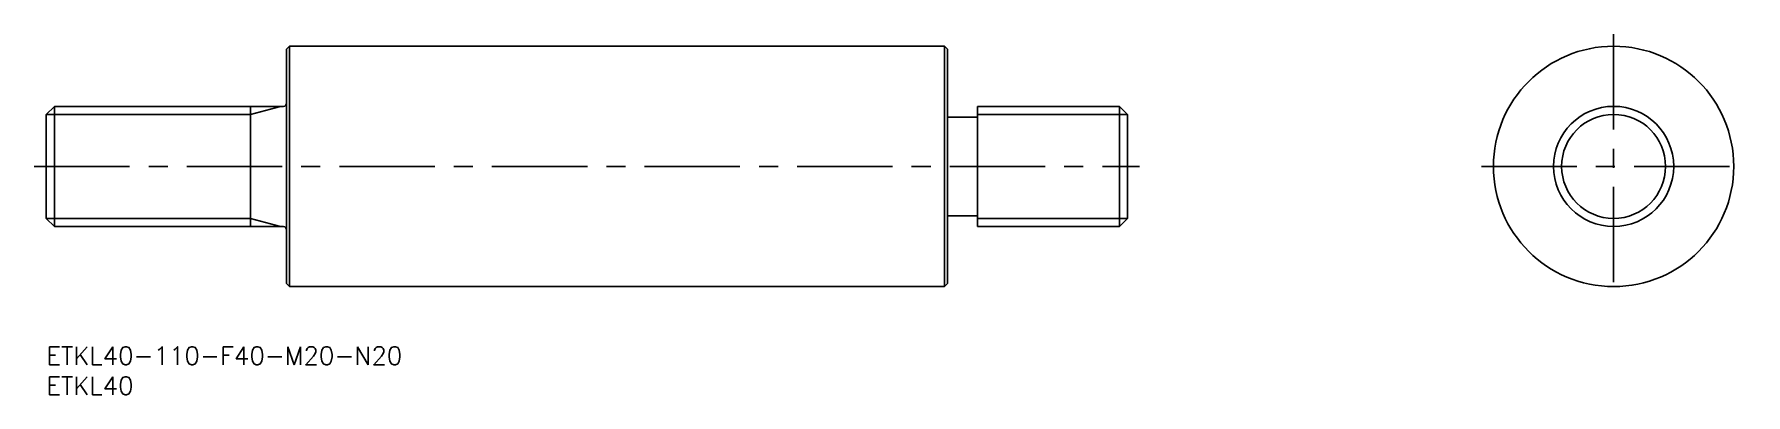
# Model space of a CAD drawing. Extents: x -2 to 283, y -8 to 52.
import ezdxf

# ---------------------------------------------------------------- set-up
doc = ezdxf.new("R2010")
doc.units = 0
doc.header["$LTSCALE"] = 0.5
doc.linetypes.add('CENTER', pattern=[50.8, 31.75, -6.35, 6.35, -6.35])
for name, color, linetype in [('MSM_CENTER', 1, 'CENTER'), ('MSM_CONTINUOUS', 7, 'CONTINUOUS'), ('MSM_NARROW', 5, 'CONTINUOUS'), ('MSM_PART_NUMBER', 7, 'CONTINUOUS')]:
    doc.layers.add(name, color=color, linetype=linetype)
doc.styles.get("Standard").update_dxf_attribs({"font": 'txt.shx', "height": 3, "bigfont": 'bigfont.shx'})

# ---------------------------------------------------------------- blocks, each defined once
blk = doc.blocks.new('*U4')
at = {"layer": 'MSM_PART_NUMBER'}
blk.add_text('ETKL40-110-F40-M20-N20', height=3, dxfattribs=at).set_placement((0, -3))
blk = doc.blocks.new('*U5')
at = {"layer": 'MSM_PART_NUMBER'}
blk.add_text('ETKL40', height=3, dxfattribs=at).set_placement((0, -8))

msp = doc.modelspace()

# ---------------------------------------------------------------- linework, layer by layer
at = {"layer": 'MSM_CENTER'}
for p, q in [((260.91, 52), (260.91, 8)), ((-2, 30), (182, 30)), ((238.91, 30), (282.91, 30))]:
    msp.add_line(p, q, dxfattribs=at)
at = {"layer": 'MSM_CONTINUOUS'}
for p, q in [((40.5, 50), (40, 49.5)), ((40, 49.5), (40, 10.5)), ((40.5, 50), (149.5, 50)), ((40.5, 50), (40.5, 10)), ((149.5, 50), (149.5, 10)), ((149.5, 50), (150, 49.5)), ((150, 49.5), (150, 10.5)), ((0, 38.65), (1.35, 40)), ((39.5, 40), (1.35, 40)), ((1.35, 40), (1.35, 20)), ((34, 40), (34, 20)), ((155, 40), (178.65, 40)), ((155, 20), (155, 40)), ((180, 38.65), (178.65, 40)), ((178.65, 40), (178.65, 20)), ((0, 21.35), (0, 38.65)), ((150, 38.2), (155, 38.2)), ((180, 21.35), (180, 38.65)), ((1.35, 20), (0, 21.35)), ((39.5, 20), (1.35, 20)), ((150, 21.8), (155, 21.8)), ((155, 20), (178.65, 20)), ((178.65, 20), (180, 21.35)), ((40.5, 10), (40, 10.5)), ((40.5, 10), (149.5, 10)), ((149.5, 10), (150, 10.5))]:
    msp.add_line(p, q, dxfattribs=at)
for radius in [20, 10]:
    msp.add_circle((260.91, 30), radius, dxfattribs=at)
for centre, start, end in [((39.5, 40.5), 270, 0), ((39.5, 19.5), 0, 90)]:
    msp.add_arc(centre, 0.5, start, end, dxfattribs=at)
at = {"layer": 'MSM_NARROW'}
for p, q in [((34, 38.65), (39, 40)), ((34, 38.65), (0, 38.65)), ((155, 38.65), (180, 38.65)), ((34, 21.35), (0, 21.35)), ((34, 21.35), (39, 20)), ((155, 21.35), (180, 21.35))]:
    msp.add_line(p, q, dxfattribs=at)
msp.add_circle((260.91, 30), 8.65, dxfattribs=at)

# ---------------------------------------------------------------- block references
at = {"layer": 'MSM_CONTINUOUS'}
for name in ['*U4', '*U5']:
    msp.add_blockref(name, (0, 0), dxfattribs=at)

doc.saveas('drawing.dxf')
